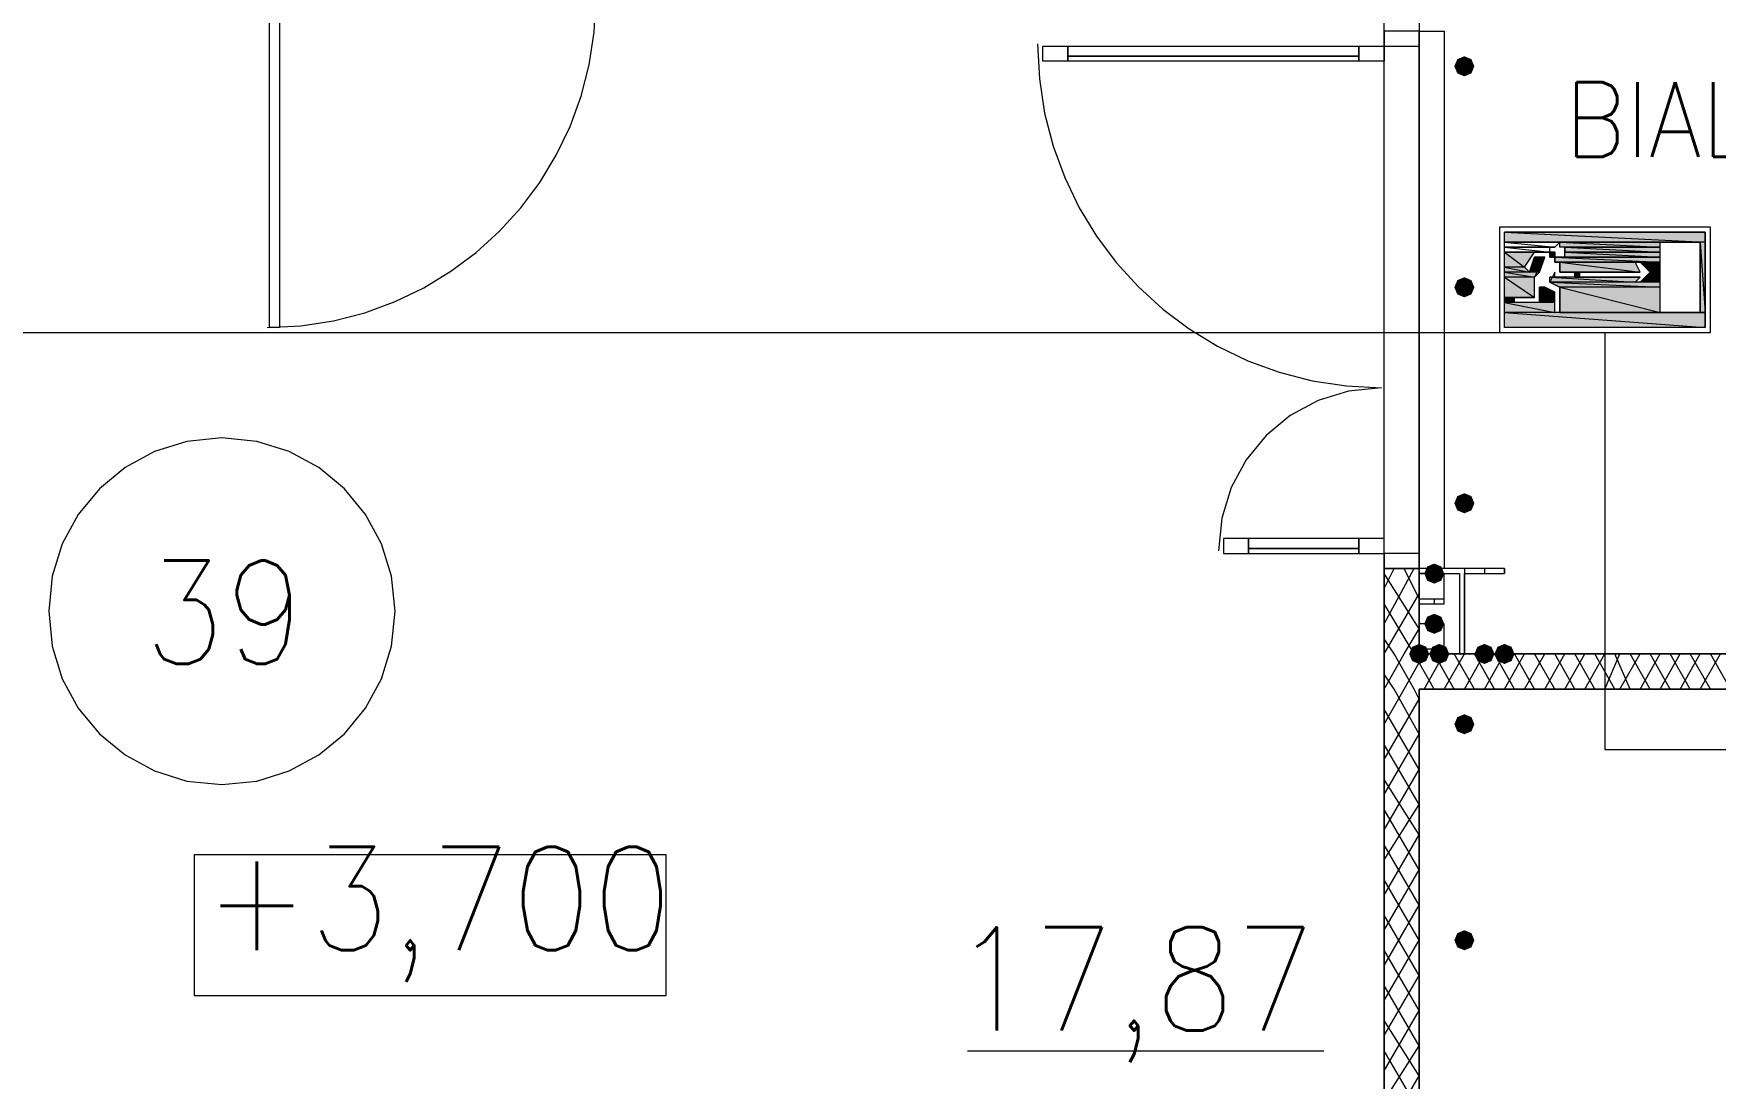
# Model space of a CAD drawing. Header units: millimetres. Extents: x 0 to 420, y 0 to 297.
# Drawn here: x 248.58 to 262.76, y 136.8 to 145.61 of the extents above; entities that cross this region are included whole.
import ezdxf

# ---------------------------------------------------------------- set-up
doc = ezdxf.new("R2010")
doc.units = ezdxf.units.MM
doc.styles.get("Standard").update_dxf_attribs({"font": 'STANDARD'})

msp = doc.modelspace()

# ---------------------------------------------------------------- hatches: boundary and pattern name
for color, points in [(7, [(260.731, 145.330333), (260.706129, 145.270537), (260.646333, 145.245667), (260.586538, 145.270537), (260.561667, 145.330333), (260.586537, 145.390129), (260.646333, 145.415), (260.706129, 145.390129)]), (82, [(261.493001, 143.806333), (261.493001, 143.763999)]), (82, [(261.450667, 143.721666), (261.493001, 143.721666)]), (7, [(260.731, 143.467667), (260.706129, 143.407871), (260.646333, 143.383), (260.586538, 143.407871), (260.561667, 143.467667), (260.586537, 143.527462), (260.646333, 143.552333), (260.706129, 143.527463)]), (82, [(261.281334, 143.467666), (261.323667, 143.467666)]), (7, [(260.731, 141.647333), (260.706129, 141.587537), (260.646333, 141.562667), (260.586538, 141.587537), (260.561667, 141.647333), (260.586537, 141.707129), (260.646333, 141.732), (260.706129, 141.707129)]), (7, [(260.477, 141.054667), (260.452129, 140.994871), (260.392333, 140.97), (260.332538, 140.994871), (260.307667, 141.054667), (260.332537, 141.114462), (260.392333, 141.139333), (260.452129, 141.114463)]), (7, [(260.477, 140.631333), (260.452129, 140.571537), (260.392333, 140.546667), (260.332538, 140.571537), (260.307667, 140.631333), (260.332537, 140.691129), (260.392333, 140.716), (260.452129, 140.691129)]), (7, [(260.35, 140.377333), (260.325129, 140.317537), (260.265333, 140.292667), (260.205537, 140.317537), (260.180667, 140.377333), (260.205537, 140.437129), (260.265333, 140.462), (260.325129, 140.437129)]), (7, [(260.519333, 140.377333), (260.494463, 140.317537), (260.434667, 140.292667), (260.374871, 140.317537), (260.35, 140.377333), (260.374871, 140.437129), (260.434667, 140.462), (260.494462, 140.437129)]), (7, [(260.900333, 140.377333), (260.875462, 140.317537), (260.815667, 140.292667), (260.755871, 140.317537), (260.731, 140.377333), (260.755871, 140.437129), (260.815667, 140.462), (260.875462, 140.437129)]), (7, [(261.069667, 140.377333), (261.044796, 140.317537), (260.985, 140.292667), (260.925204, 140.317537), (260.900333, 140.377333), (260.925204, 140.437129), (260.985, 140.462), (261.044796, 140.437129)]), (7, [(260.731, 139.784667), (260.706129, 139.724871), (260.646333, 139.7), (260.586538, 139.724871), (260.561667, 139.784667), (260.586537, 139.844462), (260.646333, 139.869333), (260.706129, 139.844463)]), (7, [(260.731, 137.964333), (260.706129, 137.904537), (260.646333, 137.879667), (260.586538, 137.904537), (260.561667, 137.964333), (260.586537, 138.024129), (260.646333, 138.049), (260.706129, 138.024129)])]:
    msp.add_hatch(color=color).paths.add_polyline_path(points, flags=0)
h = msp.add_hatch(color=82)
h.paths.add_polyline_path([(262.678334, 143.933333), (260.985001, 143.933333), (262.678334, 143.848666)], flags=0)
h.paths.add_polyline_path([(260.985001, 143.933333), (262.678334, 143.848666), (260.985001, 143.848666)], flags=0)
h = msp.add_hatch(color=82)
h.paths.add_polyline_path([(260.985001, 143.848666), (262.297334, 143.848666)], flags=0)
h.paths.add_polyline_path([(262.297334, 143.848666), (260.985001, 143.848666)], flags=0)
h = msp.add_hatch(color=82)
h.paths.add_polyline_path([(260.985001, 143.848666), (261.450667, 143.848666)], flags=0)
h.paths.add_polyline_path([(261.450667, 143.848666), (260.985001, 143.848666)], flags=0)
h.paths.add_polyline_path([(261.450667, 143.848666), (260.985001, 143.848666)], flags=0)
h.paths.add_polyline_path([(260.985001, 143.848666), (261.450667, 143.848666)], flags=0)
h = msp.add_hatch(color=82)
h.paths.add_polyline_path([(260.985001, 143.806333), (261.408334, 143.806333)], flags=0)
h.paths.add_polyline_path([(261.408334, 143.806333), (260.985001, 143.806333)], flags=0)
h = msp.add_hatch(color=82)
h.paths.add_polyline_path([(261.366001, 143.806333), (260.985001, 143.806333)], flags=0)
h.paths.add_polyline_path([(261.366001, 143.806333), (260.985001, 143.806333), (261.408334, 143.806333)], flags=0)
h = msp.add_hatch(color=82)
h.paths.add_polyline_path([(261.450667, 143.848666), (262.297334, 143.848666)], flags=0)
h.paths.add_polyline_path([(262.297334, 143.848666), (261.450667, 143.848666)], flags=0)
h = msp.add_hatch(color=82)
h.paths.add_polyline_path([(262.297334, 143.848666), (261.450667, 143.848666), (262.297334, 143.806333)], flags=0)
h.paths.add_polyline_path([(261.450667, 143.848666), (262.297334, 143.806333), (261.450667, 143.806333)], flags=0)
h = msp.add_hatch(color=82)
h.paths.add_polyline_path([(261.493001, 143.806333), (262.297334, 143.806333)], flags=0)
h.paths.add_polyline_path([(262.297334, 143.806333), (261.493001, 143.806333)], flags=0)
h = msp.add_hatch(color=82)
h.paths.add_polyline_path([(261.493001, 143.806333), (262.297334, 143.806333)], flags=0)
h.paths.add_polyline_path([(262.297334, 143.806333), (261.493001, 143.806333)], flags=0)
h = msp.add_hatch(color=82)
h.paths.add_polyline_path([(261.493001, 143.806333), (262.297334, 143.806333)], flags=0)
h.paths.add_polyline_path([(262.297334, 143.806333), (261.493001, 143.806333)], flags=0)
h = msp.add_hatch(color=82)
h.paths.add_polyline_path([(262.297334, 143.806333), (261.493001, 143.806333), (262.297334, 143.763999)], flags=0)
h.paths.add_polyline_path([(261.493001, 143.806333), (262.297334, 143.763999), (261.493001, 143.763999)], flags=0)
h = msp.add_hatch(color=82)
h.paths.add_polyline_path([(262.678334, 143.848666), (262.636001, 143.848666), (262.678334, 143.255999)], flags=0)
h.paths.add_polyline_path([(262.636001, 143.848666), (262.678334, 143.255999), (262.636001, 143.255999)], flags=0)
h = msp.add_hatch(color=82)
h.paths.add_polyline_path([(260.985001, 143.763999), (261.366001, 143.763999)], flags=0)
h.paths.add_polyline_path([(261.366001, 143.763999), (260.985001, 143.763999)], flags=0)
h.paths.add_polyline_path([(261.366001, 143.763999), (260.985001, 143.763999)], flags=0)
h.paths.add_polyline_path([(260.985001, 143.763999), (261.366001, 143.763999)], flags=0)
h = msp.add_hatch(color=82)
h.paths.add_polyline_path([(260.985001, 143.763999), (261.366001, 143.763999)], flags=0)
h.paths.add_polyline_path([(261.366001, 143.763999), (260.985001, 143.763999)], flags=0)
h = msp.add_hatch(color=82)
h.paths.add_polyline_path([(261.239001, 143.763999), (260.985001, 143.763999), (261.154334, 143.636999)], flags=0)
h.paths.add_polyline_path([(260.985001, 143.763999), (261.154334, 143.636999), (260.985001, 143.636999)], flags=0)
h = msp.add_hatch(color=82)
h.paths.add_polyline_path([(261.323667, 143.721666), (261.239001, 143.721666), (261.281334, 143.594666)], flags=0)
h.paths.add_polyline_path([(261.239001, 143.721666), (261.281334, 143.594666), (261.196667, 143.594666)], flags=0)
h = msp.add_hatch(color=82)
h.paths.add_polyline_path([(261.366001, 143.763999), (261.408334, 143.763999)], flags=0)
h.paths.add_polyline_path([(261.408334, 143.763999), (261.366001, 143.763999)], flags=0)
h.paths.add_polyline_path([(261.408334, 143.763999), (261.366001, 143.763999)], flags=0)
h.paths.add_polyline_path([(261.366001, 143.763999), (261.408334, 143.763999)], flags=0)
h = msp.add_hatch(color=82)
h.paths.add_polyline_path([(261.408334, 143.763999), (261.366001, 143.763999), (261.408334, 143.721666)], flags=0)
h.paths.add_polyline_path([(261.366001, 143.763999), (261.408334, 143.721666), (261.366001, 143.721666)], flags=0)
h = msp.add_hatch(color=82)
h.paths.add_polyline_path([(261.366001, 143.721666), (261.408334, 143.721666)], flags=0)
h.paths.add_polyline_path([(261.408334, 143.721666), (261.366001, 143.721666)], flags=0)
h = msp.add_hatch(color=82)
h.paths.add_polyline_path([(261.366001, 143.721666), (261.408334, 143.721666)], flags=0)
h.paths.add_polyline_path([(261.408334, 143.721666), (261.366001, 143.721666)], flags=0)
h = msp.add_hatch(color=82)
h.paths.add_polyline_path([(261.366001, 143.721666), (261.408334, 143.721666)], flags=0)
h.paths.add_polyline_path([(261.408334, 143.721666), (261.366001, 143.721666)], flags=0)
h = msp.add_hatch(color=82)
h.paths.add_polyline_path([(261.366001, 143.721666), (261.408334, 143.721666)], flags=0)
h.paths.add_polyline_path([(261.408334, 143.721666), (261.366001, 143.721666)], flags=0)
h = msp.add_hatch(color=82)
h.paths.add_polyline_path([(261.408334, 143.763999), (261.408334, 143.721666)], flags=0)
h.paths.add_polyline_path([(261.408334, 143.721666), (261.408334, 143.763999)], flags=0)
h = msp.add_hatch(color=82)
h.paths.add_polyline_path([(262.297334, 143.721666), (261.408334, 143.721666), (262.297334, 143.679333)], flags=0)
h.paths.add_polyline_path([(261.408334, 143.721666), (262.297334, 143.679333), (261.408334, 143.679333)], flags=0)
h = msp.add_hatch(color=82)
h.paths.add_polyline_path([(261.450667, 143.721666), (262.297334, 143.721666)], flags=0)
h.paths.add_polyline_path([(262.297334, 143.721666), (261.450667, 143.721666)], flags=0)
h = msp.add_hatch(color=82)
h.paths.add_polyline_path([(261.450667, 143.679333), (262.297334, 143.679333)], flags=0)
h.paths.add_polyline_path([(262.297334, 143.679333), (261.450667, 143.679333)], flags=0)
h = msp.add_hatch(color=82)
h.paths.add_polyline_path([(262.085667, 143.679333), (261.450667, 143.679333), (262.128001, 143.594666)], flags=0)
h.paths.add_polyline_path([(261.450667, 143.679333), (262.128001, 143.594666), (261.450667, 143.594666)], flags=0)
h = msp.add_hatch(color=82)
h.paths.add_polyline_path([(261.493001, 143.763999), (262.297334, 143.763999)], flags=0)
h.paths.add_polyline_path([(262.297334, 143.763999), (261.493001, 143.763999)], flags=0)
h = msp.add_hatch(color=82)
h.paths.add_polyline_path([(261.493001, 143.763999), (262.297334, 143.763999)], flags=0)
h.paths.add_polyline_path([(262.297334, 143.763999), (261.493001, 143.763999)], flags=0)
h = msp.add_hatch(color=82)
h.paths.add_polyline_path([(261.493001, 143.763999), (262.297334, 143.763999)], flags=0)
h.paths.add_polyline_path([(262.297334, 143.763999), (261.493001, 143.763999)], flags=0)
h = msp.add_hatch(color=82)
h.paths.add_polyline_path([(261.493001, 143.763999), (262.297334, 143.763999)], flags=0)
h.paths.add_polyline_path([(262.297334, 143.763999), (261.493001, 143.763999)], flags=0)
h = msp.add_hatch(color=82)
h.paths.add_polyline_path([(261.493001, 143.763999), (262.297334, 143.763999)], flags=0)
h.paths.add_polyline_path([(262.297334, 143.763999), (261.493001, 143.763999)], flags=0)
h = msp.add_hatch(color=82)
h.paths.add_polyline_path([(261.493001, 143.763999), (262.297334, 143.763999)], flags=0)
h.paths.add_polyline_path([(262.297334, 143.763999), (261.493001, 143.763999)], flags=0)
h = msp.add_hatch(color=82)
h.paths.add_polyline_path([(262.297334, 143.763999), (261.493001, 143.763999), (262.297334, 143.721666)], flags=0)
h.paths.add_polyline_path([(261.493001, 143.763999), (262.297334, 143.721666), (261.493001, 143.721666)], flags=0)
h = msp.add_hatch(color=82)
h.paths.add_polyline_path([(261.493001, 143.721666), (262.297334, 143.721666)], flags=0)
h.paths.add_polyline_path([(262.297334, 143.721666), (261.493001, 143.721666)], flags=0)
h = msp.add_hatch(color=82)
h.paths.add_polyline_path([(261.493001, 143.721666), (262.297334, 143.721666)], flags=0)
h.paths.add_polyline_path([(262.297334, 143.721666), (261.493001, 143.721666)], flags=0)
h = msp.add_hatch(color=82)
h.paths.add_polyline_path([(261.493001, 143.721666), (262.297334, 143.721666)], flags=0)
h.paths.add_polyline_path([(262.297334, 143.721666), (261.493001, 143.721666)], flags=0)
h = msp.add_hatch(color=82)
h.paths.add_polyline_path([(261.493001, 143.721666), (262.297334, 143.721666)], flags=0)
h.paths.add_polyline_path([(262.297334, 143.721666), (261.493001, 143.721666)], flags=0)
h = msp.add_hatch(color=82)
h.paths.add_polyline_path([(262.297334, 143.679333), (262.128001, 143.679333), (262.297334, 143.594666)], flags=0)
h.paths.add_polyline_path([(262.128001, 143.679333), (262.297334, 143.594666), (262.212667, 143.594666)], flags=0)
h = msp.add_hatch(color=82)
h.paths.add_polyline_path([(261.154334, 143.636999), (260.985001, 143.636999), (261.196667, 143.594666)], flags=0)
h.paths.add_polyline_path([(260.985001, 143.636999), (261.196667, 143.594666), (260.985001, 143.594666)], flags=0)
h = msp.add_hatch(color=82)
h.paths.add_polyline_path([(261.281334, 143.594666), (260.985001, 143.594666), (261.239001, 143.552333)], flags=0)
h.paths.add_polyline_path([(260.985001, 143.594666), (261.239001, 143.552333), (260.985001, 143.552333)], flags=0)
h = msp.add_hatch(color=82)
h.paths.add_polyline_path([(261.239001, 143.552333), (260.985001, 143.552333), (261.239001, 143.382999)], flags=0)
h.paths.add_polyline_path([(260.985001, 143.552333), (261.239001, 143.382999), (260.985001, 143.382999)], flags=0)
h = msp.add_hatch(color=82)
h.paths.add_polyline_path([(262.128001, 143.552333), (261.366001, 143.552333), (262.085667, 143.509999)], flags=0)
h.paths.add_polyline_path([(261.366001, 143.552333), (262.085667, 143.509999), (261.366001, 143.509999)], flags=0)
h = msp.add_hatch(color=82)
h.paths.add_polyline_path([(261.577667, 143.594666), (262.128001, 143.594666)], flags=0)
h.paths.add_polyline_path([(262.128001, 143.594666), (261.577667, 143.594666)], flags=0)
h = msp.add_hatch(color=82)
h.paths.add_polyline_path([(261.620001, 143.594666), (261.577667, 143.594666), (261.620001, 143.552333)], flags=0)
h.paths.add_polyline_path([(261.577667, 143.594666), (261.620001, 143.552333), (261.577667, 143.552333)], flags=0)
h = msp.add_hatch(color=82)
h.paths.add_polyline_path([(261.577667, 143.552333), (262.128001, 143.552333)], flags=0)
h.paths.add_polyline_path([(262.128001, 143.552333), (261.577667, 143.552333)], flags=0)
h = msp.add_hatch(color=82)
h.paths.add_polyline_path([(262.297334, 143.594666), (262.212667, 143.594666), (262.297334, 143.509999)], flags=0)
h.paths.add_polyline_path([(262.212667, 143.594666), (262.297334, 143.509999), (262.128001, 143.509999)], flags=0)
h = msp.add_hatch(color=82)
h.paths.add_polyline_path([(261.069667, 143.382999), (260.985001, 143.382999), (261.069667, 143.340666)], flags=0)
h.paths.add_polyline_path([(260.985001, 143.382999), (261.069667, 143.340666), (260.985001, 143.340666)], flags=0)
h = msp.add_hatch(color=82)
h.paths.add_polyline_path([(261.323667, 143.467666), (261.281334, 143.467666), (261.408334, 143.425333)], flags=0)
h.paths.add_polyline_path([(261.281334, 143.467666), (261.408334, 143.425333), (261.281334, 143.425333)], flags=0)
h = msp.add_hatch(color=82)
h.paths.add_polyline_path([(261.408334, 143.425333), (261.281334, 143.425333), (261.408334, 143.340666)], flags=0)
h.paths.add_polyline_path([(261.281334, 143.425333), (261.408334, 143.340666), (261.281334, 143.340666)], flags=0)
h = msp.add_hatch(color=82)
h.paths.add_polyline_path([(262.297334, 143.509999), (261.366001, 143.509999), (262.297334, 143.467666)], flags=0)
h.paths.add_polyline_path([(261.366001, 143.509999), (262.297334, 143.467666), (261.450667, 143.467666)], flags=0)
h = msp.add_hatch(color=82)
h.paths.add_polyline_path([(262.297334, 143.467666), (261.450667, 143.467666), (262.297334, 143.255999)], flags=0)
h.paths.add_polyline_path([(261.450667, 143.467666), (262.297334, 143.255999), (261.450667, 143.255999)], flags=0)
h = msp.add_hatch(color=82)
h.paths.add_polyline_path([(261.408334, 143.340666), (260.985001, 143.340666), (261.408334, 143.255999)], flags=0)
h.paths.add_polyline_path([(260.985001, 143.340666), (261.408334, 143.255999), (260.985001, 143.255999)], flags=0)
h = msp.add_hatch(color=82)
h.paths.add_polyline_path([(262.678334, 143.255999), (260.985001, 143.255999), (262.678334, 143.128999)], flags=0)
h.paths.add_polyline_path([(260.985001, 143.255999), (262.678334, 143.128999), (260.985001, 143.128999)], flags=0)
h = msp.add_hatch(color=82)
h.paths.add_polyline_path([(261.450667, 143.255999), (262.678334, 143.255999)], flags=0)
h.paths.add_polyline_path([(262.678334, 143.255999), (261.450667, 143.255999)], flags=0)

# ---------------------------------------------------------------- linework, layer by layer
at = {"color": 5, "lineweight": 0}
msp.add_lwpolyline([(124.290668, 139.572999), (235.669667, 139.572999), (242.146667, 139.572999), (242.146667, 143.086666), (261.831667, 143.086666), (261.831667, 139.572999), (374.607667, 139.572999), (379.857, 139.572999), (379.857, 188.467999), (268.224001, 188.467999), (261.958667, 188.467999), (261.958667, 184.869666)], dxfattribs=at)
at = {"color": 8, "lineweight": 0}
for points in [[(381.719667, 140.377333), (381.719667, 187.452), (260.265333, 187.452), (260.265333, 140.377333)], [(243.882333, 145.880667), (243.882333, 136.525), (259.969, 136.525), (259.969, 145.880667)]]:
    msp.add_lwpolyline(points, close=True, dxfattribs=at)
at = {"color": 7, "lineweight": 0}
for points in [[(250.549833, 143.129), (250.833342, 143.143316), (251.10866, 143.185334), (251.374395, 143.25366), (251.629151, 143.346901), (251.871537, 143.463663), (252.100157, 143.602552), (252.313619, 143.762176), (252.510528, 143.941139), (252.689491, 144.138048), (252.849114, 144.351509), (252.988004, 144.58013), (253.104766, 144.822515), (253.198007, 145.077272), (253.266333, 145.343006), (253.308351, 145.618325), (253.322667, 145.901833)], [(257.048, 145.520833), (257.062971, 145.224339), (257.106913, 144.93641), (257.178369, 144.658504), (257.27588, 144.392079), (257.39799, 144.138591), (257.54324, 143.8995), (257.710174, 143.676261), (257.897334, 143.470334), (258.103261, 143.283174), (258.3265, 143.11624), (258.565591, 142.97099), (258.819079, 142.84888), (259.085504, 142.751369), (259.36341, 142.679913), (259.651339, 142.635971), (259.947833, 142.621)], [(260.265333, 143.340667), (260.265333, 145.626667), (260.392333, 145.626667)], [(260.392333, 145.626667), (260.477, 145.626667), (260.477, 143.340667)], [(257.302, 145.415), (259.757333, 145.415)], [(260.392333, 141.097), (260.265333, 141.097), (260.265333, 143.340667)], [(260.477, 143.340667), (260.477, 141.097), (260.392333, 141.097)], [(259.947833, 142.621), (259.670558, 142.593048), (259.412301, 142.512879), (259.178597, 142.386026), (258.974976, 142.218024), (258.806974, 142.014403), (258.680121, 141.780699), (258.599952, 141.522442), (258.572, 141.245167)], [(251.629333, 140.737167), (251.599661, 141.03151), (251.514561, 141.305662), (251.379905, 141.553749), (251.201566, 141.769899), (250.985416, 141.948238), (250.737329, 142.082894), (250.463177, 142.167995), (250.168833, 142.197667), (249.87449, 142.167995), (249.600338, 142.082894), (249.352251, 141.948238), (249.136101, 141.769899), (248.957762, 141.553749), (248.823106, 141.305662), (248.738005, 141.03151), (248.708333, 140.737167)], [(258.826, 141.266333), (259.757333, 141.266333)], [(259.969, 140.927667), (260.053667, 141.097)], [(259.969, 140.631333), (260.223, 141.097)], [(259.969, 141.097), (260.265333, 141.097)], [(259.969, 141.097), (259.969, 140.377333)], [(260.265333, 140.589), (259.969, 141.054667)], [(260.265333, 140.843), (260.138333, 141.097)], [(260.265333, 141.097), (260.265333, 141.054667)], [(260.265333, 140.377333), (260.265333, 141.097)], [(260.434667, 141.097), (260.434667, 141.054667)], [(260.646333, 141.097), (260.646333, 140.377333)], [(260.815667, 141.097), (260.815667, 141.054667)], [(260.985, 141.097), (260.985, 141.054667)], [(259.969, 140.377333), (260.265333, 140.885333)], [(260.392333, 140.843), (260.392333, 140.800667)], [(248.708333, 140.737167), (248.738005, 140.442823), (248.823106, 140.168671), (248.957762, 139.920584), (249.136101, 139.704434), (249.352251, 139.526095), (249.600338, 139.391439), (249.87449, 139.306339), (250.168833, 139.276667), (250.463177, 139.306339), (250.737329, 139.391439), (250.985416, 139.526095), (251.201566, 139.704434), (251.379905, 139.920584), (251.514561, 140.168671), (251.599661, 140.442823), (251.629333, 140.737167)], [(260.223, 140.377333), (259.969, 140.800667)], [(260.138333, 140.377333), (260.265333, 140.589)], [(260.053667, 140.377333), (259.969, 140.504333)], [(260.392333, 140.419667), (260.392333, 140.377333)], [(259.969, 140.081), (260.138333, 140.377333)], [(259.969, 140.377333), (259.969, 140.081)], [(260.223, 140.081), (260.053667, 140.377333)], [(260.138333, 140.081), (260.307667, 140.377333)], [(260.392333, 140.081), (260.223, 140.377333)], [(267.843, 140.377333), (260.265333, 140.377333)], [(260.307667, 140.081), (260.477, 140.377333)], [(260.561667, 140.081), (260.392333, 140.377333)], [(260.477, 140.081), (260.646333, 140.377333)], [(260.731, 140.081), (260.561667, 140.377333)], [(260.646333, 140.081), (260.815667, 140.377333)], [(260.900333, 140.081), (260.731, 140.377333)], [(260.815667, 140.081), (260.985, 140.377333)], [(261.069667, 140.081), (260.900333, 140.377333)], [(260.985, 140.081), (261.154333, 140.377333)], [(261.239, 140.081), (261.069667, 140.377333)], [(261.154333, 140.081), (261.323667, 140.377333)], [(261.408333, 140.081), (261.239, 140.377333)], [(261.323667, 140.081), (261.493, 140.377333)], [(261.577667, 140.081), (261.408333, 140.377333)], [(261.493, 140.081), (261.662333, 140.377333)], [(261.747, 140.081), (261.577667, 140.377333)], [(261.662333, 140.081), (261.831667, 140.377333)], [(261.916333, 140.081), (261.747, 140.377333)], [(261.831667, 140.081), (261.958667, 140.377333)], [(262.043333, 140.081), (261.916333, 140.377333)], [(261.958667, 140.081), (262.128, 140.377333)], [(262.212667, 140.081), (262.043333, 140.377333)], [(262.128, 140.081), (262.297333, 140.377333)], [(262.382, 140.081), (262.212667, 140.377333)], [(262.297333, 140.081), (262.466667, 140.377333)], [(262.551333, 140.081), (262.382, 140.377333)], [(262.466667, 140.081), (262.636, 140.377333)], [(262.720667, 140.081), (262.551333, 140.377333)], [(262.636, 140.081), (262.805333, 140.377333)], [(262.89, 140.081), (262.720667, 140.377333)], [(260.053667, 140.081), (259.969, 140.208)], [(259.969, 139.784667), (260.138333, 140.081)], [(259.969, 140.081), (259.969, 105.579333)], [(259.969, 139.488333), (260.265333, 139.996333)], [(260.265333, 139.7), (260.053667, 140.081)], [(260.265333, 139.996333), (260.223, 140.081)], [(260.265333, 105.579333), (260.265333, 140.081)], [(260.265333, 140.081), (267.843, 140.081)], [(260.265333, 139.403667), (259.969, 139.911667)], [(259.969, 139.192), (260.265333, 139.7)], [(260.265333, 139.107333), (259.969, 139.615333)], [(259.969, 138.895667), (260.265333, 139.403667)], [(260.265333, 138.853333), (259.969, 139.319)], [(259.969, 138.641667), (260.265333, 139.107333)], [(260.265333, 138.557), (259.969, 139.065)], [(259.969, 138.345333), (260.265333, 138.853333)], [(260.265333, 138.260667), (259.969, 138.768667)], [(259.969, 138.049), (260.265333, 138.557)], [(260.265333, 137.964333), (259.969, 138.472333)], [(259.969, 137.752667), (260.265333, 138.260667)], [(260.265333, 137.668), (259.969, 138.176)], [(259.969, 137.456333), (260.265333, 137.964333)], [(260.265333, 137.371667), (259.969, 137.879667)], [(259.969, 137.16), (260.265333, 137.668)], [(260.265333, 137.075333), (259.969, 137.583333)], [(259.969, 136.863667), (260.265333, 137.371667)], [(260.265333, 136.821333), (259.969, 137.287)], [(256.455333, 137.033), (259.461, 137.033)], [(259.969, 136.609667), (260.265333, 137.075333)], [(260.265333, 136.525), (259.969, 137.033)], [(259.969, 136.313333), (260.265333, 136.821333)]]:
    msp.add_lwpolyline(points, dxfattribs=at)
for points in [[(250.571, 143.129), (250.571, 145.880667), (250.655667, 145.880667), (250.655667, 143.129)], [(260.265333, 145.626667), (259.969, 145.626667), (259.969, 145.499667), (260.265333, 145.499667)], [(257.090333, 145.499667), (257.302, 145.499667), (257.302, 145.372667), (257.090333, 145.372667)], [(257.302, 145.499667), (259.757333, 145.499667), (259.757333, 145.415), (257.302, 145.415)], [(257.302, 145.415), (259.757333, 145.415), (259.757333, 145.372667), (257.302, 145.372667)], [(259.969, 145.372667), (259.757333, 145.372667), (259.757333, 145.499667), (259.969, 145.499667)], [(258.614333, 141.224), (258.826, 141.224), (258.826, 141.351), (258.614333, 141.351)], [(258.826, 141.266333), (259.757333, 141.266333), (259.757333, 141.351), (258.826, 141.351)], [(258.826, 141.224), (259.757333, 141.224), (259.757333, 141.266333), (258.826, 141.266333)], [(259.969, 141.351), (259.757333, 141.351), (259.757333, 141.224), (259.969, 141.224)], [(260.265333, 141.224), (259.969, 141.224), (259.969, 141.097), (260.265333, 141.097)], [(260.265333, 141.097), (259.969, 141.097)], [(260.985, 141.097), (260.265333, 141.097), (260.265333, 141.054667), (260.604, 141.054667), (260.604, 140.377333), (260.265333, 140.377333), (260.985, 140.377333), (260.646333, 140.377333), (260.646333, 141.054667), (260.985, 141.054667)], [(260.477, 141.054667), (260.265333, 141.054667), (260.265333, 140.843), (260.477, 140.843), (260.477, 141.054667), (260.265333, 141.054667), (260.265333, 140.800667), (260.477, 140.800667)], [(260.477, 140.631333), (260.265333, 140.631333), (260.265333, 140.419667), (260.477, 140.419667), (260.477, 140.631333), (260.265333, 140.631333), (260.265333, 140.377333), (260.477, 140.377333)], [(249.936, 137.498667), (253.915333, 137.498667), (253.915333, 138.684), (249.936, 138.684)]]:
    msp.add_lwpolyline(points, close=True, dxfattribs=at)
at = {"color": 92, "lineweight": 0}
msp.add_lwpolyline([(262.720667, 143.975666), (260.942667, 143.975666), (260.942667, 143.086666), (262.720667, 143.086666)], close=True, dxfattribs=at)
at = {"color": 82, "lineweight": 0}
for points in [[(262.678334, 143.933333), (260.985001, 143.933333), (262.678334, 143.848666)], [(260.985001, 143.933333), (262.678334, 143.848666), (260.985001, 143.848666)], [(260.985001, 143.933333), (262.678334, 143.933333), (262.678334, 143.128999), (260.985001, 143.128999)], [(260.985001, 143.848666), (262.297334, 143.848666)], [(262.297334, 143.848666), (260.985001, 143.848666)], [(260.985001, 143.848666), (261.450667, 143.848666)], [(261.450667, 143.848666), (260.985001, 143.848666)], [(261.450667, 143.848666), (260.985001, 143.848666)], [(260.985001, 143.848666), (261.450667, 143.848666)], [(261.450667, 143.848666), (260.985001, 143.848666), (261.408334, 143.806333)], [(260.985001, 143.848666), (261.408334, 143.806333), (260.985001, 143.806333)], [(261.408334, 143.806333), (260.985001, 143.806333)], [(260.985001, 143.806333), (261.408334, 143.806333)], [(261.408334, 143.806333), (260.985001, 143.806333)], [(261.408334, 143.806333), (260.985001, 143.806333)], [(260.985001, 143.806333), (261.408334, 143.806333)], [(261.408334, 143.806333), (260.985001, 143.806333)], [(260.985001, 143.806333), (261.408334, 143.806333)], [(261.408334, 143.806333), (260.985001, 143.806333)], [(261.366001, 143.806333), (260.985001, 143.806333)], [(261.366001, 143.806333), (260.985001, 143.806333), (261.408334, 143.806333)], [(261.366001, 143.806333), (260.985001, 143.806333), (261.366001, 143.763999)], [(260.985001, 143.806333), (261.366001, 143.763999), (260.985001, 143.763999)], [(261.450667, 143.848666), (262.297334, 143.848666)], [(262.297334, 143.848666), (261.450667, 143.848666)], [(262.297334, 143.848666), (261.450667, 143.848666), (262.297334, 143.806333)], [(261.450667, 143.848666), (262.297334, 143.806333), (261.450667, 143.806333)], [(261.493001, 143.806333), (262.297334, 143.806333)], [(262.297334, 143.806333), (261.493001, 143.806333)], [(261.493001, 143.806333), (262.297334, 143.806333)], [(262.297334, 143.806333), (261.493001, 143.806333)], [(261.493001, 143.806333), (261.493001, 143.763999)], [(261.493001, 143.806333), (262.297334, 143.806333)], [(262.297334, 143.806333), (261.493001, 143.806333)], [(262.297334, 143.806333), (261.493001, 143.806333), (262.297334, 143.763999)], [(261.493001, 143.806333), (262.297334, 143.763999), (261.493001, 143.763999)], [(262.297334, 143.848666), (262.636001, 143.848666), (262.636001, 143.255999), (262.297334, 143.255999)], [(262.678334, 143.848666), (262.636001, 143.848666), (262.678334, 143.255999)], [(262.636001, 143.848666), (262.678334, 143.255999), (262.636001, 143.255999)], [(261.366001, 143.763999), (260.985001, 143.763999)], [(260.985001, 143.763999), (261.366001, 143.763999)], [(261.366001, 143.763999), (260.985001, 143.763999)], [(261.366001, 143.763999), (260.985001, 143.763999)], [(260.985001, 143.763999), (261.366001, 143.763999)], [(261.366001, 143.763999), (260.985001, 143.763999)], [(261.366001, 143.763999), (260.985001, 143.763999)], [(260.985001, 143.763999), (261.366001, 143.763999)], [(260.985001, 143.763999), (261.366001, 143.763999)], [(261.366001, 143.763999), (260.985001, 143.763999)], [(261.239001, 143.763999), (260.985001, 143.763999), (261.154334, 143.636999)], [(260.985001, 143.763999), (261.154334, 143.636999), (260.985001, 143.636999)], [(261.069667, 143.382999), (261.239001, 143.382999), (261.239001, 143.552333), (261.323667, 143.721666), (261.239001, 143.721666), (261.196667, 143.594666), (261.154334, 143.636999), (261.239001, 143.763999), (261.366001, 143.763999), (261.366001, 143.721666), (261.408334, 143.721666), (261.408334, 143.679333), (261.450667, 143.679333), (261.450667, 143.594666), (261.577667, 143.594666), (261.577667, 143.552333), (261.408334, 143.552333), (261.408334, 143.594666), (261.366001, 143.509999), (261.450667, 143.467666), (261.450667, 143.255999), (261.408334, 143.255999), (261.408334, 143.425333), (261.281334, 143.467666), (261.281334, 143.340666), (261.069667, 143.340666)], [(261.239001, 143.721666), (261.281334, 143.594666), (261.196667, 143.594666)], [(261.323667, 143.721666), (261.239001, 143.721666), (261.281334, 143.594666)], [(261.366001, 143.763999), (261.408334, 143.763999)], [(261.408334, 143.763999), (261.366001, 143.763999)], [(261.408334, 143.763999), (261.366001, 143.763999)], [(261.366001, 143.763999), (261.408334, 143.763999)], [(261.408334, 143.763999), (261.366001, 143.763999), (261.408334, 143.721666)], [(261.366001, 143.763999), (261.408334, 143.721666), (261.366001, 143.721666)], [(261.366001, 143.721666), (261.408334, 143.721666)], [(261.408334, 143.721666), (261.366001, 143.721666)], [(261.366001, 143.721666), (261.408334, 143.721666)], [(261.408334, 143.721666), (261.366001, 143.721666)], [(261.408334, 143.721666), (261.366001, 143.721666)], [(261.366001, 143.721666), (261.408334, 143.721666)], [(261.366001, 143.721666), (261.408334, 143.721666)], [(261.408334, 143.721666), (261.366001, 143.721666)], [(261.366001, 143.721666), (261.408334, 143.721666)], [(261.408334, 143.721666), (261.366001, 143.721666)], [(261.366001, 143.721666), (261.408334, 143.721666)], [(261.408334, 143.721666), (261.366001, 143.721666)], [(261.366001, 143.721666), (261.408334, 143.721666)], [(261.408334, 143.721666), (261.366001, 143.721666)], [(261.366001, 143.721666), (261.408334, 143.721666)], [(261.408334, 143.721666), (261.366001, 143.721666)], [(261.408334, 143.763999), (261.408334, 143.721666)], [(261.408334, 143.721666), (261.408334, 143.763999)], [(262.297334, 143.721666), (261.408334, 143.721666), (262.297334, 143.679333)], [(261.408334, 143.721666), (262.297334, 143.679333), (261.408334, 143.679333)], [(261.450667, 143.679333), (261.408334, 143.679333)], [(261.450667, 143.721666), (261.493001, 143.721666)], [(261.450667, 143.721666), (262.297334, 143.721666)], [(262.297334, 143.721666), (261.450667, 143.721666)], [(261.450667, 143.679333), (262.297334, 143.679333)], [(262.297334, 143.679333), (261.450667, 143.679333)], [(262.085667, 143.679333), (261.450667, 143.679333), (262.128001, 143.594666)], [(261.450667, 143.679333), (262.128001, 143.594666), (261.450667, 143.594666)], [(261.493001, 143.763999), (262.297334, 143.763999)], [(262.297334, 143.763999), (261.493001, 143.763999)], [(261.493001, 143.763999), (262.297334, 143.763999)], [(262.297334, 143.763999), (261.493001, 143.763999)], [(261.493001, 143.763999), (262.297334, 143.763999)], [(262.297334, 143.763999), (261.493001, 143.763999)], [(261.493001, 143.763999), (262.297334, 143.763999)], [(262.297334, 143.763999), (261.493001, 143.763999)], [(261.493001, 143.763999), (262.297334, 143.763999)], [(262.297334, 143.763999), (261.493001, 143.763999)], [(261.493001, 143.763999), (262.297334, 143.763999)], [(262.297334, 143.763999), (261.493001, 143.763999)], [(262.297334, 143.763999), (261.493001, 143.763999), (262.297334, 143.721666)], [(261.493001, 143.763999), (262.297334, 143.721666), (261.493001, 143.721666)], [(261.493001, 143.721666), (262.297334, 143.721666)], [(262.297334, 143.721666), (261.493001, 143.721666)], [(261.493001, 143.721666), (262.297334, 143.721666)], [(262.297334, 143.721666), (261.493001, 143.721666)], [(261.493001, 143.721666), (262.297334, 143.721666)], [(262.297334, 143.721666), (261.493001, 143.721666)], [(261.493001, 143.721666), (262.297334, 143.721666)], [(262.297334, 143.721666), (261.493001, 143.721666)], [(262.128001, 143.594666), (262.085667, 143.679333), (262.128001, 143.679333), (262.212667, 143.594666), (262.128001, 143.509999), (262.085667, 143.509999), (262.128001, 143.552333), (261.620001, 143.552333), (261.620001, 143.594666)], [(262.297334, 143.679333), (262.128001, 143.679333), (262.297334, 143.594666)], [(262.128001, 143.679333), (262.297334, 143.594666), (262.212667, 143.594666)], [(261.154334, 143.636999), (260.985001, 143.636999), (261.196667, 143.594666)], [(260.985001, 143.636999), (261.196667, 143.594666), (260.985001, 143.594666)], [(261.281334, 143.594666), (260.985001, 143.594666), (261.239001, 143.552333)], [(260.985001, 143.594666), (261.239001, 143.552333), (260.985001, 143.552333)], [(261.239001, 143.552333), (260.985001, 143.552333), (261.239001, 143.382999)], [(260.985001, 143.552333), (261.239001, 143.382999), (260.985001, 143.382999)], [(262.128001, 143.552333), (261.366001, 143.552333), (262.085667, 143.509999)], [(261.366001, 143.552333), (262.085667, 143.509999), (261.366001, 143.509999)], [(261.577667, 143.594666), (262.128001, 143.594666)], [(262.128001, 143.594666), (261.577667, 143.594666)], [(261.620001, 143.594666), (261.577667, 143.594666), (261.620001, 143.552333)], [(261.577667, 143.594666), (261.620001, 143.552333), (261.577667, 143.552333)], [(261.577667, 143.552333), (262.128001, 143.552333)], [(262.128001, 143.552333), (261.577667, 143.552333)], [(262.212667, 143.594666), (262.297334, 143.509999), (262.128001, 143.509999)], [(262.297334, 143.594666), (262.212667, 143.594666), (262.297334, 143.509999)], [(261.069667, 143.382999), (260.985001, 143.382999), (261.069667, 143.340666)], [(260.985001, 143.382999), (261.069667, 143.340666), (260.985001, 143.340666)], [(261.281334, 143.467666), (261.323667, 143.467666)], [(261.323667, 143.467666), (261.281334, 143.467666), (261.408334, 143.425333)], [(261.281334, 143.467666), (261.408334, 143.425333), (261.281334, 143.425333)], [(261.408334, 143.425333), (261.281334, 143.425333), (261.408334, 143.340666)], [(261.281334, 143.425333), (261.408334, 143.340666), (261.281334, 143.340666)], [(262.297334, 143.509999), (261.366001, 143.509999), (262.297334, 143.467666)], [(261.366001, 143.509999), (262.297334, 143.467666), (261.450667, 143.467666)], [(262.297334, 143.467666), (261.450667, 143.467666), (262.297334, 143.255999)], [(261.450667, 143.467666), (262.297334, 143.255999), (261.450667, 143.255999)], [(261.408334, 143.340666), (260.985001, 143.340666), (261.408334, 143.255999)], [(260.985001, 143.340666), (261.408334, 143.255999), (260.985001, 143.255999)], [(262.678334, 143.255999), (260.985001, 143.255999), (262.678334, 143.128999)], [(260.985001, 143.255999), (262.678334, 143.128999), (260.985001, 143.128999)], [(261.450667, 143.255999), (262.678334, 143.255999)], [(262.678334, 143.255999), (261.450667, 143.255999)]]:
    msp.add_lwpolyline(points, close=True, dxfattribs=at)
at = {"color": 43, "lineweight": 0}
msp.add_lwpolyline([(260.265333, 105.579333), (277.876, 105.579333), (277.876, 140.081), (260.265333, 140.081)], close=True, dxfattribs=at)

# ---------------------------------------------------------------- texts
at = {"color": 92, "insert": (261.492997, 145.196162), "char_height": 0.627829, "width": 3.139145, "attachment_point": 1}
msp.add_mtext('BIAL1.41', dxfattribs=at)
at = {"color": 7, "char_height": 0.872032, "attachment_point": 1}
for s, insert, width in [('39', (249.51266, 141.164701), 1.06581689), ('+3,700', (250.020674, 138.751695), 3.43968178), ('17,87', (256.328333, 138.074364), 2.56764978)]:
    msp.add_mtext(s, dxfattribs=dict(at, insert=insert, width=width))

doc.saveas('drawing.dxf')
